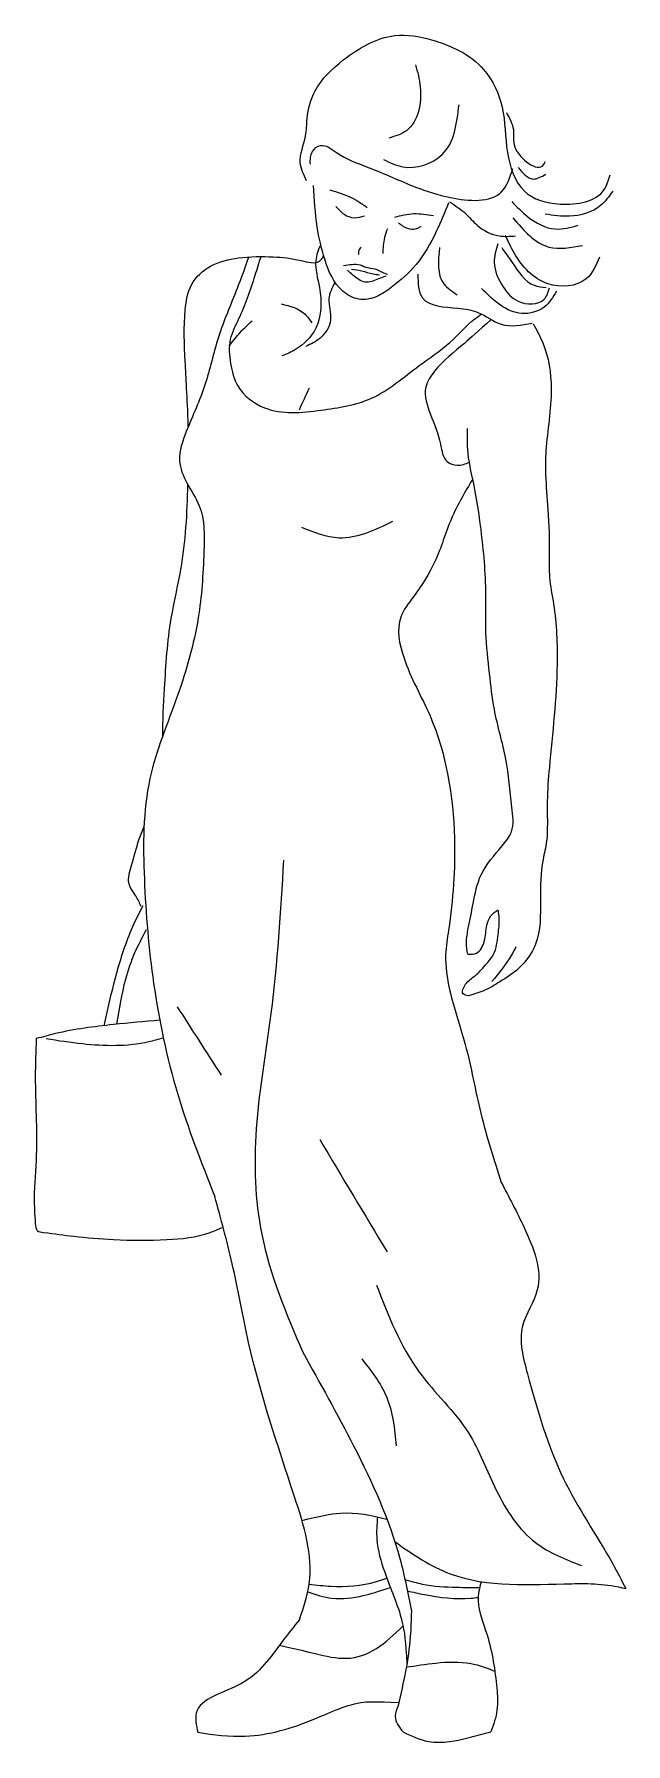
# Model space of a CAD drawing. Header units: millimetres. Extents: x -419 to 182, y -2 to 1732.
import ezdxf

# ---------------------------------------------------------------- set-up
doc = ezdxf.new("R2010")
doc.units = ezdxf.units.MM
doc.layers.add('ceco.net 225', color=7, linetype='Continuous')

msp = doc.modelspace()

# ---------------------------------------------------------------- linework, layer by layer
at = {"layer": 'ceco.net 225'}
msp.add_arc((580.9, 1012.6), 869.4, 176.3164, 179.5362, dxfattribs=at)
for points, knots in [([(-142.1, 1583.5), (-145.1, 1589.6), (-152.3, 1604.2), (-142, 1625.6), (-142.2, 1650.3), (-134.1, 1680.3), (-102, 1710.5), (-59.9, 1735.4), (-7.1, 1726.4), (37.9, 1705.1), (60.3, 1657), (58.9, 1613.9), (73.5, 1568.5), (117.1, 1556.2), (158.4, 1563), (164.5, 1584.1), (166, 1589.5)], [0, 0, 0, 0, 19.438856, 46.92832, 64.792076, 93.969685, 136.33789, 194.314443, 231.784452, 292.662012, 335.341299, 381.481205, 424.454855, 462.843058, 509.922733, 526.141937, 526.141937, 526.141937, 526.141937]), ([(-31.5, 1701.1), (-29.5, 1693.8), (-23.3, 1671.9), (-30.3, 1635.1), (-52.1, 1628.6), (-58.5, 1626.7)], [0, 0, 0, 0, 23.156832, 69.534594, 88.86982, 88.86982, 88.86982, 88.86982]), ([(-63.9, 1605.1), (-57.6, 1601.9), (-38.7, 1592.4), (6.4, 1607.2), (10.4, 1641.4), (12.7, 1660.6)], [0, 0, 0, 0, 20.834722, 62.63426, 116.169003, 116.169003, 116.169003, 116.169003]), ([(60.8, 1652.6), (63.9, 1646.9), (70.1, 1635.7), (64.2, 1612.8), (94.6, 1589.7), (99.7, 1601.8), (100.2, 1603)], [0, 0, 0, 0, 18.622059, 36.485805, 70.618206, 74.235049, 74.235049, 74.235049, 74.235049]), ([(-138.3, 1600.2), (-138.4, 1604.8), (-138.5, 1612.9), (-125.6, 1622.8), (-106.4, 1606.6), (-74.8, 1596.1), (-35.7, 1577.8), (6.6, 1563.8), (55.9, 1560.1), (64.4, 1586.9), (67.2, 1595.9)], [0, 0, 0, 0, 13.117097, 23.148977, 40.784355, 76.497326, 128.485772, 165.685269, 217.809404, 244.095976, 244.095976, 244.095976, 244.095976]), ([(72.7, 1597), (77.4, 1591.3), (85.6, 1581.4), (96.3, 1587.5), (100.7, 1590)], [0, 0, 0, 0, 19.204177, 33.029913, 33.029913, 33.029913, 33.029913]), ([(2, 1560.9), (-1.9, 1551.2), (-10.8, 1529.3), (-28.2, 1498.2), (-51.5, 1478.4), (-70.5, 1464.7), (-89.4, 1461.2), (-112.3, 1473.8), (-124.5, 1502.7), (-132.6, 1539.2), (-134.2, 1564.6), (-135, 1578.7)], [0, 0, 0, 0, 31.645016, 70.85427, 105.207856, 122.416081, 140.953867, 159.044813, 196.228782, 229.969903, 272.188899, 272.188899, 272.188899, 272.188899]), ([(-118.5, 1574.2), (-110.8, 1571.9), (-97.2, 1568), (-85.6, 1559.8), (-80.5, 1556.3)], [0, 0, 0, 0, 23.778813, 42.240195, 42.240195, 42.240195, 42.240195]), ([(3.1, 1562), (8.7, 1558.3), (19.1, 1551.6), (32.1, 1535.6), (50.5, 1526), (64.4, 1527.1), (70, 1527.5)], [0, 0, 0, 0, 20.063767, 36.841821, 61.446814, 78.169283, 78.169283, 78.169283, 78.169283]), ([(66.2, 1562.5), (71.3, 1557.1), (83.3, 1544.3), (108, 1531.2), (125.9, 1536.1), (133.6, 1538.3)], [0, 0, 0, 0, 22.501314, 53.17017, 76.67082, 76.67082, 76.67082, 76.67082]), ([(168.7, 1572.8), (164.9, 1567.5), (154.6, 1553.2), (127.4, 1545.4), (108.4, 1548.3), (100.2, 1549.6)], [0, 0, 0, 0, 19.12594, 52.218855, 77.126358, 77.126358, 77.126358, 77.126358]), ([(-112.3, 1557.3), (-110.6, 1555.4), (-106.9, 1551.3), (-99, 1545.9), (-90, 1545.6), (-84.9, 1547.3), (-83.4, 1547.9)], [0, 0, 0, 0, 7.697226, 16.644873, 27.959565, 32.897853, 32.897853, 32.897853, 32.897853]), ([(-13.3, 1547.9), (-20, 1548.9), (-33.3, 1551.1), (-46.4, 1547.8), (-53, 1546.2)], [0, 0, 0, 0, 20.010881, 40.037326, 40.037326, 40.037326, 40.037326]), ([(67.3, 1545.8), (78.5, 1532.9), (97.8, 1510.5), (126.1, 1515.7), (138, 1517.8)], [0, 0, 0, 0, 47.166589, 81.189434, 81.189434, 81.189434, 81.189434]), ([(-60, 1534.7), (-61.1, 1531.8), (-64.3, 1523.8), (-64.5, 1515), (-64.7, 1509.5)], [0, 0, 0, 0, 9.349752, 25.854904, 25.854904, 25.854904, 25.854904]), ([(-48.9, 1540.9), (-47.4, 1539.7), (-43.5, 1536.4), (-36.3, 1533.7), (-29.4, 1534.7), (-26.6, 1536.7), (-25.6, 1537.4)], [0, 0, 0, 0, 5.70984, 15.258334, 22.148092, 25.56628, 25.56628, 25.56628, 25.56628]), ([(155.2, 1505.9), (151.7, 1497.6), (142.8, 1476.5), (97, 1473.4), (71.8, 1501.9), (62.6, 1521.9), (59.7, 1528)], [0, 0, 0, 0, 25.892377, 65.033541, 110.850459, 131.345888, 131.345888, 131.345888, 131.345888]), ([(-127.8, 1518.9), (-130.2, 1513.4), (-135.4, 1499.2), (-126.5, 1470.8), (-126.8, 1435.6), (-148.5, 1413.4), (-162.5, 1407.6), (-167.1, 1405.7)], [4.308402, 4.308402, 4.308402, 4.308402, 21.771201, 49.08446, 90.455569, 120.474083, 135.663776, 135.663776, 135.663776, 135.663776]), ([(-86.7, 1515.6), (-87.3, 1515.2), (-89.7, 1513.7), (-89.6, 1510.8), (-89.5, 1508.7)], [0, 0, 0, 0, 2.341573, 7.978734, 7.978734, 7.978734, 7.978734]), ([(-7.1, 1515.7), (-8.5, 1501.9), (-10.5, 1481.5), (5.6, 1471.2), (10.8, 1467.8)], [0, 0, 0, 0, 37.027607, 54.598589, 54.598589, 54.598589, 54.598589]), ([(52.2, 1519.4), (50.2, 1513.1), (45.6, 1498.2), (55.9, 1476.6), (71.6, 1457.4), (99, 1457.3), (103.2, 1470.4), (104.5, 1474.7)], [0, 0, 0, 0, 19.242634, 45.682491, 66.658771, 93.178867, 105.719461, 105.719461, 105.719461, 105.719461]), ([(56, 1515.6), (59.5, 1510.7), (69.3, 1497.4), (81.7, 1476.9), (97, 1475.6), (101.3, 1475.2)], [0, 0, 0, 0, 18.553939, 50.593383, 63.186383, 63.186383, 63.186383, 63.186383]), ([(-200.9, 1506.1), (-204.7, 1495.4), (-214.5, 1468.1), (-233.1, 1426.2), (-243.6, 1375.3), (-262, 1336.2), (-274.5, 1301.6), (-264.1, 1275.5), (-245.2, 1248.9), (-246.3, 1199.6), (-250.2, 1135.2), (-272.3, 1058.4), (-308.4, 974.2), (-308.2, 873.3), (-299.3, 766.6), (-276.5, 657.7), (-249, 587.7), (-235.4, 553.2)], [4.081123, 4.081123, 4.081123, 4.081123, 38.157466, 91.06144, 141.30719, 192.371826, 222.585653, 246.352897, 272.696665, 319.475772, 386.993217, 468.58241, 557.061853, 659.180688, 765.656006, 879.66637, 990.891716, 990.891716, 990.891716, 990.891716]), ([(-262.2, 1334), (-263.4, 1366.2), (-265.5, 1400.6), (-267.3, 1443.5), (-261.6, 1479.5), (-239.7, 1499.5), (-209.5, 1506.6), (-177.5, 1506.8), (-152.1, 1504.4), (-131, 1497.9), (-126, 1505.2), (-124.7, 1507.2)], [10.652969, 10.652969, 10.652969, 10.652969, 61.598334, 114.152383, 140.155641, 167.294623, 196.910223, 232.158954, 260.793059, 279.2059, 286.049013, 286.049013, 286.049013, 286.049013]), ([(-188.6, 1506.5), (-190.6, 1500.1), (-195, 1486), (-201.8, 1464.6), (-210.8, 1443.3), (-222, 1422.2), (-220, 1398), (-213.1, 1370.6), (-179.1, 1344.7), (-128.8, 1350.2), (-72.2, 1358.7), (-33.6, 1393.2), (2.5, 1416.3), (19.8, 1436.6), (30.5, 1444.7), (35.4, 1448.3)], [5.280619, 5.280619, 5.280619, 5.280619, 25.406574, 49.683371, 72.497867, 95.157809, 119.402817, 143.169801, 178.205216, 235.663871, 288.418502, 347.165073, 386.128813, 416.998611, 426.21686, 426.21686, 426.21686, 426.21686]), ([(-104.5, 1497.4), (-98.8, 1498.4), (-90.2, 1500), (-79.8, 1494.4), (-71.4, 1494.7), (-65.6, 1490.3), (-61.8, 1489.3), (-60, 1488.8)], [0, 0, 0, 0, 16.85543, 24.91078, 34.538879, 40.603916, 46.255298, 46.255298, 46.255298, 46.255298]), ([(-61.8, 1486.5), (-64.2, 1485.6), (-70.9, 1483.2), (-83.1, 1477.8), (-93.5, 1486.3), (-98.8, 1491), (-100.6, 1492.7)], [0, 0, 0, 0, 7.668931, 21.818366, 36.08482, 43.503428, 43.503428, 43.503428, 43.503428]), ([(-96.5, 1493.9), (-93.1, 1493.4), (-85.7, 1492.2), (-76.5, 1489), (-70.2, 1488.3), (-68, 1488.1)], [0, 0, 0, 0, 10.233597, 22.539264, 29.163693, 29.163693, 29.163693, 29.163693]), ([(-113.2, 1480.5), (-116.2, 1474.9), (-122.3, 1462.9), (-114.3, 1442.1), (-126.2, 1423.2), (-137.8, 1417.8), (-142.9, 1415.4)], [1.274595, 1.274595, 1.274595, 1.274595, 19.436868, 40.508432, 61.860193, 78.706769, 78.706769, 78.706769, 78.706769]), ([(-29.2, 1488.8), (-29, 1479.6), (-28.4, 1456.4), (6.9, 1455), (34, 1451.5), (56.1, 1433.1), (76.1, 1436.9), (87, 1438.9)], [0, 0, 0, 0, 24.633786, 61.905474, 82.840775, 109.413152, 140.98267, 140.98267, 140.98267, 140.98267]), ([(111.5, 1471.4), (108, 1465.4), (100.4, 1452.4), (66.6, 1443.8), (48, 1462), (35.5, 1474.1)], [0, 0, 0, 0, 20.383799, 43.945543, 92.140512, 92.140512, 92.140512, 92.140512]), ([(-168, 1458.6), (-158.9, 1456.3), (-146.1, 1453.1), (-138.9, 1442.4), (-136.8, 1439.2)], [0, 0, 0, 0, 26.433606, 37.669344, 37.669344, 37.669344, 37.669344]), ([(-220.6, 1415.7), (-217, 1420.6), (-210, 1429.8), (-201.5, 1437.6), (-197.5, 1441.2)], [1.926859, 1.926859, 1.926859, 1.926859, 20.133348, 36.425444, 36.425444, 36.425444, 36.425444]), ([(45.4, 1442.6), (31.7, 1430.3), (14.6, 1415.1), (-8.1, 1397.5), (-25.3, 1371.6), (-15.9, 1344.2), (-6.1, 1321.7), (-3.5, 1298.5), (11.7, 1293.5), (19.1, 1296.3), (23.1, 1297.9)], [3.049533, 3.049533, 3.049533, 3.049533, 30.074663, 71.538147, 89.984998, 118.281853, 149.841985, 168.901451, 179.642629, 192.312605, 192.312605, 192.312605, 192.312605]), ([(88, 1438.3), (91.5, 1432), (102.6, 1411.8), (109.4, 1366.8), (100.8, 1322.6), (100.1, 1281.6), (103.8, 1246.6), (104.5, 1211.9), (103.8, 1179.6), (111.4, 1143.1), (114.1, 1078.2), (106.2, 1011.8), (101.6, 955.3), (102.7, 930.3), (101.6, 910.5), (95.6, 887.8), (95, 852.8), (96.1, 812.6), (75.8, 784.5), (55.7, 771.9), (39.2, 761.6), (28, 758.4), (22.4, 756.8)], [0, 0, 0, 0, 21.685081, 68.917492, 132.164502, 156.005547, 191.6426, 237.669781, 260.298927, 288.068635, 349.185163, 454.054841, 488.358212, 519.028391, 529.039499, 547.924481, 588.999549, 634.182213, 664.228801, 687.626147, 705.263372, 722.402966, 722.402966, 722.402966, 722.402966]), ([(21.5, 798.8), (20.9, 802.8), (19.5, 811.6), (22.8, 828.9), (27.3, 851.6), (33.2, 882.7), (52.4, 903.4), (69.4, 924.7), (65.1, 956.8), (62, 997.8), (48, 1042.2), (43.6, 1085.3), (38.9, 1124.1), (41, 1172.9), (36.3, 1223.5), (29, 1272.4), (20.6, 1306.1), (21.2, 1325), (21.4, 1332)], [0, 0, 0, 0, 11.888138, 26.513184, 52.214832, 82.218787, 118.775983, 135.673371, 160.906235, 209.899518, 261.688462, 298.517742, 339.904827, 378.665737, 444.925392, 491.65697, 527.262627, 548.262052, 548.262052, 548.262052, 548.262052]), ([(-262.9, 1275.3), (-263.6, 1246.4), (-266.1, 1200.7), (-282.8, 1133), (-285.2, 1092.3), (-286.7, 1068.4)], [30.049859, 30.049859, 30.049859, 30.049859, 116.519943, 167.155683, 238.604952, 238.604952, 238.604952, 238.604952]), ([(26.6, 1280.8), (18.6, 1267.8), (3.1, 1241.2), (-9.2, 1197.6), (-29.6, 1166.1), (-52.7, 1137.1), (-43.3, 1089.9), (-3.8, 1024.9), (11.9, 927.1), (6.1, 846), (-2.6, 795.1), (3.3, 755.4), (22, 703.5), (33.2, 636.6), (48.1, 590.6), (55.6, 567.3)], [11.806591, 11.806591, 11.806591, 11.806591, 57.348796, 104.082364, 145.885821, 170.357761, 211.083944, 276.272016, 402.561138, 496.138302, 521.082947, 556.966799, 614.666975, 686.307707, 759.661088, 759.661088, 759.661088, 759.661088]), ([(-147.3, 1232.1), (-134.6, 1227), (-103.5, 1214.6), (-72.8, 1229.3), (-54.6, 1238)], [0, 0, 0, 0, 39.502182, 96.552998, 96.552998, 96.552998, 96.552998]), ([(-310, 847.5), (-311.7, 851), (-315.4, 858.8), (-325.5, 871.2), (-318.5, 892.1), (-314.1, 911.1), (-309, 924.1), (-307.1, 928.6)], [0, 0, 0, 0, 11.89098, 26.048598, 44.553398, 71.970607, 86.543585, 86.543585, 86.543585, 86.543585]), ([(-165.5, 894.2), (-168.6, 842.2), (-174, 750.9), (-196.9, 626), (-193.4, 506.7), (-162.7, 434.3), (-146, 395.1)], [0, 0, 0, 0, 156.06809, 273.908992, 380.916919, 507.774928, 507.774928, 507.774928, 507.774928]), ([(-308.5, 848), (-312.6, 839.9), (-324.3, 816.4), (-337, 775.4), (-344.4, 742.5), (-348.1, 726.4)], [0, 0, 0, 0, 6.786449, 19.703074, 32.088414, 32.088414, 32.088414, 32.088414]), ([(22.4, 756.8), (20.1, 757.2), (14, 758.1), (19.6, 771), (29.7, 776.7), (39.1, 787.5), (50.2, 799.9), (52, 817.5), (54.3, 832.6), (52.8, 840.9), (52.3, 844)], [0, 0, 0, 0, 5.906465, 15.867701, 28.868812, 43.61477, 57.618497, 78.070714, 94.29704, 103.405176, 103.405176, 103.405176, 103.405176]), ([(21.5, 798.8), (24.7, 798.8), (32.9, 798.8), (39.9, 813.1), (39.8, 826.2), (44.2, 838.2), (49.7, 842.1), (52.3, 844)], [0, 0, 0, 0, 9.113593, 23.268132, 39.99407, 50.167461, 59.653727, 59.653727, 59.653727, 59.653727]), ([(-305, 823.5), (-309.1, 815.8), (-317.7, 799.8), (-328.6, 767.8), (-332.6, 743.2), (-335, 727.8)], [0, 0, 0, 0, 6.524286, 13.629065, 25.251559, 25.251559, 25.251559, 25.251559]), ([(70.4, 806.3), (68.9, 803.4), (62.3, 790.7), (53.1, 779.6), (46.1, 771.1)], [0, 0, 0, 0, 9.884165, 42.808908, 42.808908, 42.808908, 42.808908]), ([(-291.2, 732), (-306.8, 730.6), (-342.3, 727.4), (-384.4, 722.1), (-410.1, 715), (-416.6, 713.3)], [6.143271, 6.143271, 6.143271, 6.143271, 53.161187, 113.017202, 133.052505, 133.052505, 133.052505, 133.052505]), ([(-416.6, 713.3), (-417.1, 700.3), (-418.6, 660.9), (-414.5, 607.6), (-419.4, 556.8), (-418.2, 533.1), (-416.9, 517.5), (-399.9, 515.6), (-375.9, 512.3), (-333.3, 508.5), (-287.4, 508.5), (-249.5, 512), (-231.9, 519.9), (-227.9, 521.7)], [0, 0, 0, 0, 38.742193, 118.244636, 161.472416, 187.621282, 195.041348, 201.804662, 232.649111, 273.221745, 327.271719, 371.700125, 384.956448, 384.956448, 384.956448, 384.956448]), ([(-406.4, 713.3), (-394.2, 711.4), (-359.9, 706.1), (-319, 705.2), (-292.5, 712.7), (-287.6, 714.2)], [0, 0, 0, 0, 37.065168, 104.403523, 119.640311, 119.640311, 119.640311, 119.640311]), ([(55.6, 567.3), (63.4, 552.5), (81.1, 519.1), (103, 464.9), (69.7, 419.9), (88, 351), (111.5, 268.8), (157.9, 201.6), (177.7, 163.8), (182.1, 155.4)], [0, 0, 0, 0, 51.269749, 115.902143, 155.466225, 203.989537, 316.631297, 416.561758, 444.859171, 444.859171, 444.859171, 444.859171]), ([(-149.4, 123.8), (-145.2, 135.9), (-131.3, 176.7), (-162.2, 274.2), (-197.7, 377.5), (-215.6, 481.7), (-229.1, 530.5), (-235.4, 553.2)], [0, 0, 0, 0, 37.954089, 127.427627, 290.675567, 372.280538, 442.79683, 442.79683, 442.79683, 442.79683]), ([(-71.1, 463.3), (-59.1, 432.4), (-37.4, 376.5), (24.8, 320.6), (48.2, 254), (83, 199.9), (120.6, 185.2), (137.1, 178.7)], [0, 0, 0, 0, 98.26341, 177.561432, 242.328249, 308.916132, 361.043624, 361.043624, 361.043624, 361.043624]), ([(-146, 395.1), (-128.4, 363.7), (-90.8, 296.5), (-50.4, 208.9), (-39.2, 150.4), (-35.7, 132.4)], [0, 0, 0, 0, 108.004225, 231.548319, 286.326896, 286.326896, 286.326896, 286.326896]), ([(-86.1, 388.4), (-76.5, 376.2), (-56.2, 350.3), (-52.9, 317.5), (-51.1, 300.2)], [0, 0, 0, 0, 45.709272, 96.629044, 96.629044, 96.629044, 96.629044]), ([(-146.8, 224.6), (-128.8, 229), (-102.4, 234.8), (-76.2, 230.1), (-60.5, 225.8)], [1.262446, 1.262446, 1.262446, 1.262446, 9.322538, 21.406605, 21.406605, 21.406605, 21.406605]), ([(-70.1, 228.2), (-70.8, 220.6), (-72.1, 201.6), (-61.7, 165.9), (-44.8, 129.2), (-41.4, 101.2), (-40.3, 79.5)], [1.087654, 1.087654, 1.087654, 1.087654, 6.771203, 15.363124, 28.580839, 36.770109, 36.770109, 36.770109, 36.770109]), ([(-52.5, 203.1), (-34.4, 190.2), (18.5, 154.5), (103.6, 161.1), (161.6, 160.6), (182.1, 155.4)], [2.144473, 2.144473, 2.144473, 2.144473, 18.496129, 49.449699, 62.374374, 62.374374, 62.374374, 62.374374]), ([(-140.9, 152.1), (-132.8, 149.3), (-114.5, 143.3), (-86.8, 147), (-69.1, 152.5), (-57, 156.7)], [1.530142, 1.530142, 1.530142, 1.530142, 26.880023, 58.805162, 82.678054, 82.678054, 82.678054, 82.678054]), ([(-139.4, 159.9), (-132.1, 159.1), (-109.5, 156.5), (-82.9, 158.4), (-65.3, 164.5), (-60.6, 166.1)], [0.256514, 0.256514, 0.256514, 0.256514, 22.371143, 68.748774, 78.114235, 78.114235, 78.114235, 78.114235]), ([(-42.3, 164.8), (-35.6, 162.8), (-18.9, 157.8), (6.4, 156.8), (25.9, 156.5), (33.6, 156.4)], [0.265868, 0.265868, 0.265868, 0.265868, 4.540519, 13.338034, 19.145944, 19.145944, 19.145944, 19.145944]), ([(35.3, 162.4), (33.2, 156), (29.6, 138), (45.3, 102.5), (49, 72.6), (51.2, 54.5)], [19.55486, 19.55486, 19.55486, 19.55486, 39.68857, 75.29343, 130.276289, 130.276289, 130.276289, 130.276289]), ([(-39.8, 153.1), (-34.1, 151.8), (-12.9, 147.1), (11.5, 144.1), (29.7, 146.2), (32.2, 146.5)], [0.594417, 0.594417, 0.594417, 0.594417, 5.025072, 16.876165, 18.75564, 18.75564, 18.75564, 18.75564]), ([(-149.4, 123.8), (-155.4, 116.3), (-173.8, 93.6), (-199.3, 54.6), (-259.4, 42.9), (-254.1, 16.7), (-252.5, 9.7)], [0, 0, 0, 0, 7.223818, 21.863719, 35.668311, 40.574935, 40.574935, 40.574935, 40.574935]), ([(-35.7, 132.4), (-36, 123.9), (-36.7, 91.7), (-43.8, 60.2), (-49, 37)], [0, 0, 0, 0, 25.45831, 96.463116, 96.463116, 96.463116, 96.463116]), ([(-169.5, 98.1), (-150.2, 93.5), (-131.5, 89.1), (-88.4, 78.8), (-61.6, 99.7), (-44.2, 117.7)], [6.841978, 6.841978, 6.841978, 6.841978, 32.668549, 64.839037, 133.15033, 133.15033, 133.15033, 133.15033]), ([(-41.1, 75.7), (-31, 77.3), (-9.4, 80.8), (22, 81.9), (41.2, 74.9), (49.2, 71.4)], [0, 0, 0, 0, 30.520121, 66.050814, 91.993744, 91.993744, 91.993744, 91.993744]), ([(51.2, 54.5), (51.7, 47), (52.6, 31.8), (47.8, 17.5), (44.8, 10.3)], [0, 0, 0, 0, 5.571996, 11.33443, 11.33443, 11.33443, 11.33443]), ([(-252.5, 9.7), (-236.4, 7.2), (-196.2, 2), (-139.5, 19), (-95.9, 40.8), (-72.5, 40.9), (-48.4, 39.8)], [2.1546, 2.1546, 2.1546, 2.1546, 14.265954, 32.456264, 45.637054, 49.971538, 49.971538, 49.971538, 49.971538]), ([(-49, 37), (-50.6, 33.3), (-54.7, 23.7), (-48.2, 15.2), (-44.2, 10)], [0, 0, 0, 0, 11.574187, 29.35049, 29.35049, 29.35049, 29.35049]), ([(-44.2, 10), (-35.7, 6), (-14, -4), (17.5, 2.7), (38, 8.4), (44.8, 10.3)], [0, 0, 0, 0, 6.929187, 17.602004, 22.944907, 22.944907, 22.944907, 22.944907])]:
    msp.add_open_spline(points, degree=3, knots=knots, dxfattribs=at)
for points in [[(-149.4, 1351.1), (-146, 1358.5), (-142.6, 1365.9), (-139.3, 1373.4)], [(-273.5, 745.6), (-258.6, 722.5), (-243.8, 699.4), (-228.9, 676.3)], [(-128.8, 610.9), (-106, 572.9), (-83.2, 534.9), (-60.4, 496.9)]]:
    msp.add_open_spline(points, degree=3, dxfattribs=at)

doc.saveas('drawing.dxf')
